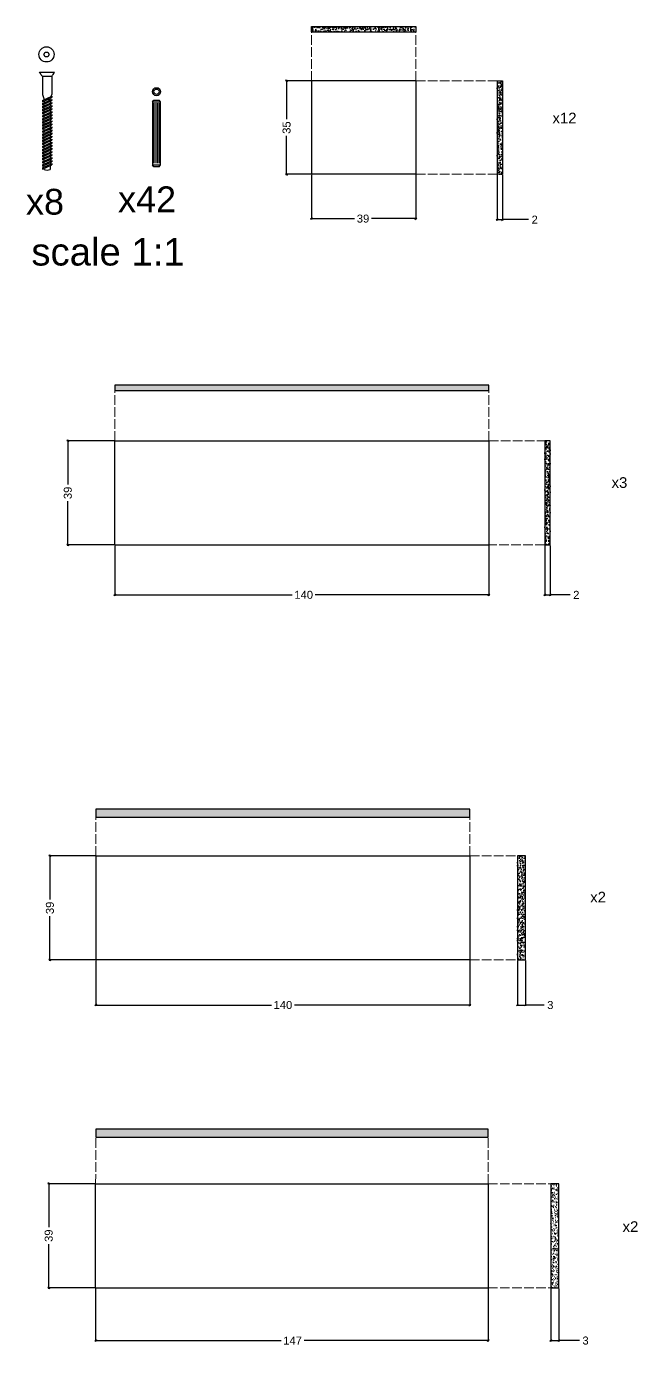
# Model space of a CAD drawing. Header units: inches. Extents: x 17 to 1523, y -134 to 986.
# Drawn here: x 1293.6 to 1522.6, y -133.6 to 361.3 of the extents above; entities that cross this region are included whole.
import ezdxf

# ---------------------------------------------------------------- set-up
doc = ezdxf.new("R2010")
doc.units = ezdxf.units.IN
doc.header["$MEASUREMENT"] = 0
doc.linetypes.add('ACAD_ISO02W100', pattern=[15, 12, -3])
doc.layers.get('Defpoints').update_dxf_attribs({"color": 6})
doc.layers.add('G-ANNO-TEXT', color=3, linetype='Continuous')
doc.layers.add('Kallax', color=7, linetype='Continuous')
doc.layers.add('Linee di proiezione', color=3, linetype='ACAD_ISO02W100', lineweight=13)
doc.styles.add('ARIAL', font='Arial.ttf')
doc.dimstyles.new('TICK_36', dxfattribs={"dimtxt": 15, "dimasz": 3.6, "dimexe": 1.8, "dimexo": 1.2, "dimgap": 1.8, "dimtad": 0, "dimdec": 0, "dimzin": 0, "dimdsep": 46, "dimtxsty": 'ARIAL', "dimblk": 'OBLIQUE', "dimcen": 1.8, "dimdle": 1.8, "dimclrd": 256, "dimclrt": 256, "dimadec": 0, "dimazin": 0, "dimtfac": 1, "dimtdec": 0, "dimtmove": 1, "dimatfit": 3, "dimldrblk": 'OPEN90', "dimfxl": 1, "dimtfill": 1, "dimtolj": 1, "dimtzin": 0, "dimarcsym": 0})
pattern_1 = [(320, (1209.3213, -422.9213), (-0.1882564, -2.1517805), [0.225, -2.475]), (265, (1209.3213, -422.9213), (2.2565764, 0.416254), [0.18, -1.98]), (10.45144, (1209.3056, -423.1006), (2.06832, -1.7355265), [0.1912206, -2.1034263]), (316.1842, (1209.9213, -422.9213), (-0.496558, -3.201724), [0.3375, -3.7125]), (6.63564, (1209.88, -423.188), (2.922356, -2.803986), [0.286831, -3.155141]), (261.18416, (1209.9213, -422.9213), (2.922356, -2.803986), [0.27, -2.97]), (291, (1209.7713, -423.2213), (-1.2078567, -1.790721), [0.225, -2.475]), (236, (1209.7713, -423.2213), (2.17545, -0.729946), [0.18, -1.98]), (341.45144, (1209.6707, -423.3705), (0.9675935, -2.520667), [0.1912206, -2.1034263]), (307.5, (1209.3213, -422.9213), (0.99868156, -0.0364796), [0, -1.956, 0, -2.01, 0, -1.9875]), (277.5, (1209.3213, -422.9213), (1.1832351, -0.7892086), [0, -1.146, 0, -1.911, 0, -0.7575]), (237.5, (1209.3213, -422.2523), (-0.0676646, -1.6014673), [0, -0.75, 0, -2.34, 0, -3.105]), (227.5, (1209.3213, -421.9523), (0.300315, -1.7495585), [0, -0.975, 0, -1.554, 0, -2.205])]
pattern_2 = [(320, (1128.42, -1072.732), (-0.1882564, -2.1517805), [0.225, -2.475]), (265, (1128.42, -1072.732), (2.2565764, 0.416254), [0.18, -1.98]), (10.45144, (1128.4042, -1072.9113), (2.06832, -1.7355265), [0.1912206, -2.1034263]), (316.1842, (1129.02, -1072.732), (-0.496558, -3.201724), [0.3375, -3.7125]), (6.63564, (1128.9785, -1072.9988), (2.922356, -2.803986), [0.286831, -3.155141]), (261.18416, (1129.02, -1072.732), (2.922356, -2.803986), [0.27, -2.97]), (291, (1128.87, -1073.032), (-1.2078567, -1.7907212), [0.225, -2.475]), (236, (1128.87, -1073.032), (2.17545, -0.729946), [0.18, -1.98]), (341.45144, (1128.7693, -1073.1812), (0.9675935, -2.520667), [0.1912206, -2.1034263]), (307.5, (1128.4199, -1072.732), (0.99868156, -0.03647957), [0, -1.956, 0, -2.01, 0, -1.9875]), (277.5, (1128.4199, -1072.732), (1.1832351, -0.7892086), [0, -1.146, 0, -1.911, 0, -0.7575]), (237.5, (1128.4199, -1072.063), (-0.0676646, -1.6014673), [0, -0.75, 0, -2.34, 0, -3.105]), (227.5, (1128.4199, -1071.763), (0.300315, -1.7495585), [0, -0.975, 0, -1.554, 0, -2.205])]
pattern_3 = [(320, (1135.6065, -678.6974), (-0.1882564, -2.1517805), [0.225, -2.475]), (265, (1135.6065, -678.6974), (2.2565764, 0.416254), [0.18, -1.98]), (10.45144, (1135.5908, -678.8767), (2.06832, -1.7355265), [0.1912206, -2.1034263]), (316.1842, (1136.2065, -678.6974), (-0.496558, -3.201724), [0.3375, -3.7125]), (6.63564, (1136.165, -678.9642), (2.922356, -2.803986), [0.286831, -3.155141]), (261.18416, (1136.2065, -678.6974), (2.922356, -2.803986), [0.27, -2.97]), (291, (1136.0565, -678.9974), (-1.2078567, -1.790721), [0.225, -2.475]), (236, (1136.0565, -678.9974), (2.17545, -0.729946), [0.18, -1.98]), (341.45144, (1135.9558, -679.1466), (0.9675935, -2.520667), [0.1912206, -2.1034263]), (307.5, (1135.6065, -678.6974), (0.99868156, -0.03647957), [0, -1.956, 0, -2.01, 0, -1.9875]), (277.5, (1135.6065, -678.6974), (1.1832351, -0.7892086), [0, -1.146, 0, -1.911, 0, -0.7575]), (237.5, (1135.6065, -678.0284), (-0.0676646, -1.6014673), [0, -0.75, 0, -2.34, 0, -3.105]), (227.5, (1135.6065, -677.7284), (0.300315, -1.7495585), [0, -0.975, 0, -1.554, 0, -2.205])]

# ---------------------------------------------------------------- blocks, each defined once
blk = doc.blocks.new('_Oblique')
at = {"color": 0, "linetype": 'ByBlock', "lineweight": -2}
blk.add_line((-0.5, -0.5), (0.5, 0.5), dxfattribs=at)
blk = doc.blocks.new('*D81')
at = {"layer": 'Defpoints', "color": 0, "ltscale": 0.6, "transparency": 16777216}
for p in [(1400.44, 305.88), (1439.44, 305.88), (1439.44, 289.26)]:
    blk.add_point(p, dxfattribs=at)
at = {"layer": 'G-ANNO-TEXT', "color": 0, "lineweight": -2, "ltscale": 0.6, "transparency": 16777216}
for p, q in [((1400.44, 305.64), (1400.44, 288.9)), ((1439.44, 305.64), (1439.44, 288.9))]:
    blk.add_line(p, q, dxfattribs=at)
at = {"layer": 'G-ANNO-TEXT', "lineweight": -2, "ltscale": 0.6, "transparency": 16777216}
for p, q in [((1400.08, 289.26), (1417.21, 289.26)), ((1439.8, 289.26), (1422.19, 289.26))]:
    blk.add_line(p, q, dxfattribs=at)
at = {"layer": 'G-ANNO-TEXT', "lineweight": -2, "ltscale": 0.6, "transparency": 16777216, "xscale": 0.7200000000000001, "yscale": 0.7200000000000001, "zscale": 0.7200000000000001, "rotation": 180}
blk.add_blockref('_Oblique', (1400.44, 289.26), dxfattribs=at)
at = {"layer": 'G-ANNO-TEXT', "lineweight": -2, "ltscale": 0.6, "transparency": 16777216, "xscale": 0.7200000000000001, "yscale": 0.7200000000000001, "zscale": 0.7200000000000001}
blk.add_blockref('_Oblique', (1439.44, 289.26), dxfattribs=at)
at = {"layer": 'G-ANNO-TEXT', "ltscale": 0.6, "transparency": 16777216, "insert": (1419.7, 289.26), "char_height": 3, "attachment_point": 5, "style": 'ARIAL', "bg_fill": 3, "box_fill_scale": 1.25, "bg_fill_color": 256, "bg_fill_true_color": 13158600, "bg_fill_transparency": 0}
blk.add_mtext('\\A1;39', dxfattribs=at)
blk = doc.blocks.new('_Open90')
at = {"color": 0, "linetype": 'ByBlock', "lineweight": -2}
for p, q in [((0, 0), (-1, 0)), ((-0.5, 0.5), (0, 0)), ((0, 0), (-0.5, -0.5))]:
    blk.add_line(p, q, dxfattribs=at)
blk = doc.blocks.new('*D82')
at = {"layer": 'Defpoints', "color": 0, "ltscale": 0.6, "transparency": 16777216}
for p in [(1391.07, 340.91), (1400.44, 340.91), (1400.44, 305.88)]:
    blk.add_point(p, dxfattribs=at)
at = {"layer": 'G-ANNO-TEXT', "color": 0, "lineweight": -2, "ltscale": 0.6, "transparency": 16777216}
for p, q in [((1400.2, 340.91), (1390.71, 340.91)), ((1400.2, 305.88), (1390.71, 305.88))]:
    blk.add_line(p, q, dxfattribs=at)
at = {"layer": 'G-ANNO-TEXT', "lineweight": -2, "ltscale": 0.6, "transparency": 16777216}
for p, q in [((1391.07, 341.27), (1391.07, 325.88)), ((1391.07, 305.52), (1391.07, 320.91))]:
    blk.add_line(p, q, dxfattribs=at)
at = {"layer": 'G-ANNO-TEXT', "lineweight": -2, "ltscale": 0.6, "transparency": 16777216, "xscale": 0.7200000000000001, "yscale": 0.7200000000000001, "zscale": 0.7200000000000001}
for p, rotation in [((1391.07, 340.91), 90), ((1391.07, 305.88), 270)]:
    blk.add_blockref('_Oblique', p, dxfattribs=dict(at, rotation=rotation))
at = {"layer": 'G-ANNO-TEXT', "ltscale": 0.6, "transparency": 16777216, "insert": (1391.07, 323.4), "char_height": 3, "attachment_point": 5, "rotation": 90, "style": 'ARIAL', "bg_fill": 3, "box_fill_scale": 1.25, "bg_fill_color": 256, "bg_fill_true_color": 13158600, "bg_fill_transparency": 0}
blk.add_mtext('\\A1;35', dxfattribs=at)
blk = doc.blocks.new('*D83')
at = {"layer": 'Defpoints', "color": 0, "ltscale": 0.6, "transparency": 16777216}
for p in [(1309.1, 205.94), (1326.72, 205.94), (1326.72, 166.94)]:
    blk.add_point(p, dxfattribs=at)
at = {"layer": 'G-ANNO-TEXT', "color": 0, "lineweight": -2, "ltscale": 0.6, "transparency": 16777216}
for p, q in [((1326.48, 205.94), (1308.74, 205.94)), ((1326.48, 166.94), (1308.74, 166.94))]:
    blk.add_line(p, q, dxfattribs=at)
at = {"layer": 'G-ANNO-TEXT', "lineweight": -2, "ltscale": 0.6, "transparency": 16777216}
for p, q in [((1309.1, 206.3), (1309.1, 188.93)), ((1309.1, 166.58), (1309.1, 183.96))]:
    blk.add_line(p, q, dxfattribs=at)
at = {"layer": 'G-ANNO-TEXT', "lineweight": -2, "ltscale": 0.6, "transparency": 16777216, "xscale": 0.7200000000000001, "yscale": 0.7200000000000001, "zscale": 0.7200000000000001}
for p, rotation in [((1309.1, 205.94), 90), ((1309.1, 166.94), 270)]:
    blk.add_blockref('_Oblique', p, dxfattribs=dict(at, rotation=rotation))
at = {"layer": 'G-ANNO-TEXT', "ltscale": 0.6, "transparency": 16777216, "insert": (1309.1, 186.44), "char_height": 3, "attachment_point": 5, "rotation": 90, "style": 'ARIAL', "bg_fill": 3, "box_fill_scale": 1.25, "bg_fill_color": 256, "bg_fill_true_color": 13158600, "bg_fill_transparency": 0}
blk.add_mtext('\\A1;39', dxfattribs=at)
blk = doc.blocks.new('*D84')
at = {"layer": 'Defpoints', "color": 0, "ltscale": 0.6, "transparency": 16777216}
for p in [(1326.72, 166.94), (1466.82, 166.94), (1466.82, 148.22)]:
    blk.add_point(p, dxfattribs=at)
at = {"layer": 'G-ANNO-TEXT', "color": 0, "lineweight": -2, "ltscale": 0.6, "transparency": 16777216}
for p, q in [((1326.72, 166.7), (1326.72, 147.86)), ((1466.82, 166.7), (1466.82, 147.86))]:
    blk.add_line(p, q, dxfattribs=at)
at = {"layer": 'G-ANNO-TEXT', "lineweight": -2, "ltscale": 0.6, "transparency": 16777216}
for p, q in [((1326.36, 148.22), (1393.94, 148.22)), ((1467.18, 148.22), (1401, 148.22))]:
    blk.add_line(p, q, dxfattribs=at)
at = {"layer": 'G-ANNO-TEXT', "lineweight": -2, "ltscale": 0.6, "transparency": 16777216, "xscale": 0.7200000000000001, "yscale": 0.7200000000000001, "zscale": 0.7200000000000001, "rotation": 180}
blk.add_blockref('_Oblique', (1326.72, 148.22), dxfattribs=at)
at = {"layer": 'G-ANNO-TEXT', "lineweight": -2, "ltscale": 0.6, "transparency": 16777216, "xscale": 0.7200000000000001, "yscale": 0.7200000000000001, "zscale": 0.7200000000000001}
blk.add_blockref('_Oblique', (1466.82, 148.22), dxfattribs=at)
at = {"layer": 'G-ANNO-TEXT', "ltscale": 0.6, "transparency": 16777216, "insert": (1397.47, 148.22), "char_height": 3, "attachment_point": 5, "style": 'ARIAL', "bg_fill": 3, "box_fill_scale": 1.25, "bg_fill_color": 256, "bg_fill_true_color": 13158600, "bg_fill_transparency": 0}
blk.add_mtext('\\A1;140', dxfattribs=at)
blk = doc.blocks.new('*D85')
at = {"layer": 'Defpoints', "color": 0, "ltscale": 0.6, "transparency": 16777216}
for p in [(1319.53, -72.54), (1301.95, -111.54), (1319.53, -111.54)]:
    blk.add_point(p, dxfattribs=at)
at = {"layer": 'G-ANNO-TEXT', "color": 0, "lineweight": -2, "ltscale": 0.6, "transparency": 16777216}
for p, q in [((1319.29, -72.54), (1301.59, -72.54)), ((1319.29, -111.54), (1301.59, -111.54))]:
    blk.add_line(p, q, dxfattribs=at)
at = {"layer": 'G-ANNO-TEXT', "lineweight": -2, "ltscale": 0.6, "transparency": 16777216}
for p, q in [((1301.95, -72.18), (1301.95, -89.56)), ((1301.95, -111.9), (1301.95, -94.53))]:
    blk.add_line(p, q, dxfattribs=at)
at = {"layer": 'G-ANNO-TEXT', "lineweight": -2, "ltscale": 0.6, "transparency": 16777216, "xscale": 0.7200000000000001, "yscale": 0.7200000000000001, "zscale": 0.7200000000000001}
for p, rotation in [((1301.95, -72.54), 90), ((1301.95, -111.54), 270)]:
    blk.add_blockref('_Oblique', p, dxfattribs=dict(at, rotation=rotation))
at = {"layer": 'G-ANNO-TEXT', "ltscale": 0.6, "transparency": 16777216, "insert": (1301.95, -92.04), "char_height": 3, "attachment_point": 5, "rotation": 90, "style": 'ARIAL', "bg_fill": 3, "box_fill_scale": 1.25, "bg_fill_color": 256, "bg_fill_true_color": 13158600, "bg_fill_transparency": 0}
blk.add_mtext('\\A1;39', dxfattribs=at)
blk = doc.blocks.new('*D88')
at = {"layer": 'Defpoints', "color": 0, "ltscale": 0.6, "transparency": 16777216}
for p in [(1319.53, -111.54), (1466.53, -111.54), (1466.53, -131.36)]:
    blk.add_point(p, dxfattribs=at)
at = {"layer": 'G-ANNO-TEXT', "color": 0, "lineweight": -2, "ltscale": 0.6, "transparency": 16777216}
for p, q in [((1319.53, -111.78), (1319.53, -131.72)), ((1466.53, -111.78), (1466.53, -131.72))]:
    blk.add_line(p, q, dxfattribs=at)
at = {"layer": 'G-ANNO-TEXT', "lineweight": -2, "ltscale": 0.6, "transparency": 16777216}
for p, q in [((1319.17, -131.36), (1389.78, -131.36)), ((1466.89, -131.36), (1396.85, -131.36))]:
    blk.add_line(p, q, dxfattribs=at)
at = {"layer": 'G-ANNO-TEXT', "lineweight": -2, "ltscale": 0.6, "transparency": 16777216, "xscale": 0.7200000000000001, "yscale": 0.7200000000000001, "zscale": 0.7200000000000001, "rotation": 180}
blk.add_blockref('_Oblique', (1319.53, -131.36), dxfattribs=at)
at = {"layer": 'G-ANNO-TEXT', "lineweight": -2, "ltscale": 0.6, "transparency": 16777216, "xscale": 0.7200000000000001, "yscale": 0.7200000000000001, "zscale": 0.7200000000000001}
blk.add_blockref('_Oblique', (1466.53, -131.36), dxfattribs=at)
at = {"layer": 'G-ANNO-TEXT', "ltscale": 0.6, "transparency": 16777216, "insert": (1393.32, -131.36), "char_height": 3, "attachment_point": 5, "style": 'ARIAL', "bg_fill": 3, "box_fill_scale": 1.25, "bg_fill_color": 256, "bg_fill_true_color": 13158600, "bg_fill_transparency": 0}
blk.add_mtext('\\A1;147', dxfattribs=at)
blk = doc.blocks.new('*D90')
at = {"layer": 'Defpoints', "color": 0, "ltscale": 0.6, "transparency": 16777216}
for p in [(1319.63, 50.37), (1302.41, 11.37), (1319.63, 11.37)]:
    blk.add_point(p, dxfattribs=at)
at = {"layer": 'G-ANNO-TEXT', "color": 0, "lineweight": -2, "ltscale": 0.6, "transparency": 16777216}
for p, q in [((1319.39, 50.37), (1302.05, 50.37)), ((1319.39, 11.37), (1302.05, 11.37))]:
    blk.add_line(p, q, dxfattribs=at)
at = {"layer": 'G-ANNO-TEXT', "lineweight": -2, "ltscale": 0.6, "transparency": 16777216}
for p, q in [((1302.41, 50.73), (1302.41, 33.36)), ((1302.41, 11.01), (1302.41, 28.38))]:
    blk.add_line(p, q, dxfattribs=at)
at = {"layer": 'G-ANNO-TEXT', "lineweight": -2, "ltscale": 0.6, "transparency": 16777216, "xscale": 0.7200000000000001, "yscale": 0.7200000000000001, "zscale": 0.7200000000000001}
for p, rotation in [((1302.41, 50.37), 90), ((1302.41, 11.37), 270)]:
    blk.add_blockref('_Oblique', p, dxfattribs=dict(at, rotation=rotation))
at = {"layer": 'G-ANNO-TEXT', "ltscale": 0.6, "transparency": 16777216, "insert": (1302.41, 30.87), "char_height": 3, "attachment_point": 5, "rotation": 90, "style": 'ARIAL', "bg_fill": 3, "box_fill_scale": 1.25, "bg_fill_color": 256, "bg_fill_true_color": 13158600, "bg_fill_transparency": 0}
blk.add_mtext('\\A1;{\\fArial|b0|i0|c0|p0;39}', dxfattribs=at)
blk = doc.blocks.new('*D91')
at = {"layer": 'Defpoints', "color": 0, "ltscale": 0.6, "transparency": 16777216}
for p in [(1319.63, 11.37), (1459.75, 11.37), (1459.75, -5.56)]:
    blk.add_point(p, dxfattribs=at)
at = {"layer": 'G-ANNO-TEXT', "color": 0, "lineweight": -2, "ltscale": 0.6, "transparency": 16777216}
for p, q in [((1319.63, 11.13), (1319.63, -5.92)), ((1459.75, 11.13), (1459.75, -5.92))]:
    blk.add_line(p, q, dxfattribs=at)
at = {"layer": 'G-ANNO-TEXT', "lineweight": -2, "ltscale": 0.6, "transparency": 16777216}
for p, q in [((1319.27, -5.56), (1386.16, -5.56)), ((1460.11, -5.56), (1393.22, -5.56))]:
    blk.add_line(p, q, dxfattribs=at)
at = {"layer": 'G-ANNO-TEXT', "lineweight": -2, "ltscale": 0.6, "transparency": 16777216, "xscale": 0.7200000000000001, "yscale": 0.7200000000000001, "zscale": 0.7200000000000001, "rotation": 180}
blk.add_blockref('_Oblique', (1319.63, -5.56), dxfattribs=at)
at = {"layer": 'G-ANNO-TEXT', "lineweight": -2, "ltscale": 0.6, "transparency": 16777216, "xscale": 0.7200000000000001, "yscale": 0.7200000000000001, "zscale": 0.7200000000000001}
blk.add_blockref('_Oblique', (1459.75, -5.56), dxfattribs=at)
at = {"layer": 'G-ANNO-TEXT', "ltscale": 0.6, "transparency": 16777216, "insert": (1389.69, -5.56), "char_height": 3, "attachment_point": 5, "style": 'ARIAL', "bg_fill": 3, "box_fill_scale": 1.25, "bg_fill_color": 256, "bg_fill_true_color": 13158600, "bg_fill_transparency": 0}
blk.add_mtext('\\A1;{\\fArial|b0|i0|c0|p0;140}', dxfattribs=at)
blk = doc.blocks.new('*D92')
at = {"layer": 'Defpoints', "color": 0, "ltscale": 0.6, "transparency": 16777216}
for p in [(1477.51, 11.37), (1480.51, 11.37), (1480.51, -5.56)]:
    blk.add_point(p, dxfattribs=at)
at = {"layer": 'G-ANNO-TEXT', "color": 0, "lineweight": -2, "ltscale": 0.6, "transparency": 16777216}
for p, q in [((1477.51, 11.13), (1477.51, -5.92)), ((1480.51, 11.13), (1480.51, -5.92))]:
    blk.add_line(p, q, dxfattribs=at)
at = {"layer": 'G-ANNO-TEXT', "lineweight": -2, "ltscale": 0.6, "transparency": 16777216}
for p, q in [((1477.15, -5.56), (1480.87, -5.56)), ((1488.54, -5.56), (1480.51, -5.56))]:
    blk.add_line(p, q, dxfattribs=at)
at = {"layer": 'G-ANNO-TEXT', "lineweight": -2, "ltscale": 0.6, "transparency": 16777216, "xscale": 0.7200000000000001, "yscale": 0.7200000000000001, "zscale": 0.7200000000000001, "rotation": 180}
blk.add_blockref('_Oblique', (1477.51, -5.56), dxfattribs=at)
at = {"layer": 'G-ANNO-TEXT', "lineweight": -2, "ltscale": 0.6, "transparency": 16777216, "xscale": 0.7200000000000001, "yscale": 0.7200000000000001, "zscale": 0.7200000000000001}
blk.add_blockref('_Oblique', (1480.51, -5.56), dxfattribs=at)
at = {"layer": 'G-ANNO-TEXT', "ltscale": 0.6, "transparency": 16777216, "insert": (1489.86, -5.56), "char_height": 3, "attachment_point": 5, "style": 'ARIAL', "bg_fill": 3, "box_fill_scale": 1.25, "bg_fill_color": 256, "bg_fill_true_color": 13158600, "bg_fill_transparency": 0}
blk.add_mtext('\\A1;3', dxfattribs=at)
blk = doc.blocks.new('*D93')
at = {"layer": 'Defpoints', "color": 0, "ltscale": 0.6, "transparency": 16777216}
for p in [(1490.03, -111.54), (1493.03, -111.54), (1493.03, -131.36)]:
    blk.add_point(p, dxfattribs=at)
at = {"layer": 'G-ANNO-TEXT', "color": 0, "lineweight": -2, "ltscale": 0.6, "transparency": 16777216}
for p, q in [((1490.03, -111.78), (1490.03, -131.72)), ((1493.03, -111.78), (1493.03, -131.72))]:
    blk.add_line(p, q, dxfattribs=at)
at = {"layer": 'G-ANNO-TEXT', "lineweight": -2, "ltscale": 0.6, "transparency": 16777216}
for p, q in [((1489.67, -131.36), (1493.39, -131.36)), ((1501.74, -131.36), (1493.03, -131.36))]:
    blk.add_line(p, q, dxfattribs=at)
at = {"layer": 'G-ANNO-TEXT', "lineweight": -2, "ltscale": 0.6, "transparency": 16777216, "xscale": 0.7200000000000001, "yscale": 0.7200000000000001, "zscale": 0.7200000000000001, "rotation": 180}
blk.add_blockref('_Oblique', (1490.03, -131.36), dxfattribs=at)
at = {"layer": 'G-ANNO-TEXT', "lineweight": -2, "ltscale": 0.6, "transparency": 16777216, "xscale": 0.7200000000000001, "yscale": 0.7200000000000001, "zscale": 0.7200000000000001}
blk.add_blockref('_Oblique', (1493.03, -131.36), dxfattribs=at)
at = {"layer": 'G-ANNO-TEXT', "ltscale": 0.6, "transparency": 16777216, "insert": (1503.06, -131.36), "char_height": 3, "attachment_point": 5, "style": 'ARIAL', "bg_fill": 3, "box_fill_scale": 1.25, "bg_fill_color": 256, "bg_fill_true_color": 13158600, "bg_fill_transparency": 0}
blk.add_mtext('\\A1;3', dxfattribs=at)
blk = doc.blocks.new('*D94')
at = {"layer": 'Defpoints', "color": 0, "ltscale": 0.6, "transparency": 16777216}
for p in [(1469.96, 305.91), (1471.96, 305.91), (1471.96, 288.88)]:
    blk.add_point(p, dxfattribs=at)
at = {"layer": 'G-ANNO-TEXT', "color": 0, "lineweight": -2, "ltscale": 0.6, "transparency": 16777216}
for p, q in [((1469.96, 305.67), (1469.96, 288.52)), ((1471.96, 305.67), (1471.96, 288.52))]:
    blk.add_line(p, q, dxfattribs=at)
at = {"layer": 'G-ANNO-TEXT', "lineweight": -2, "ltscale": 0.6, "transparency": 16777216}
for p, q in [((1469.6, 288.88), (1472.32, 288.88)), ((1482.65, 288.88), (1471.96, 288.88))]:
    blk.add_line(p, q, dxfattribs=at)
at = {"layer": 'G-ANNO-TEXT', "lineweight": -2, "ltscale": 0.6, "transparency": 16777216, "xscale": 0.7200000000000001, "yscale": 0.7200000000000001, "zscale": 0.7200000000000001, "rotation": 180}
blk.add_blockref('_Oblique', (1469.96, 288.88), dxfattribs=at)
at = {"layer": 'G-ANNO-TEXT', "lineweight": -2, "ltscale": 0.6, "transparency": 16777216, "xscale": 0.7200000000000001, "yscale": 0.7200000000000001, "zscale": 0.7200000000000001}
blk.add_blockref('_Oblique', (1471.96, 288.88), dxfattribs=at)
at = {"layer": 'G-ANNO-TEXT', "ltscale": 0.6, "transparency": 16777216, "insert": (1484.01, 288.88), "char_height": 3, "attachment_point": 5, "style": 'ARIAL', "bg_fill": 3, "box_fill_scale": 1.25, "bg_fill_color": 256, "bg_fill_true_color": 13158600, "bg_fill_transparency": 0}
blk.add_mtext('\\A1;2', dxfattribs=at)
blk = doc.blocks.new('*D95')
at = {"layer": 'Defpoints', "color": 0, "ltscale": 0.6, "transparency": 16777216}
for p in [(1487.82, 166.94), (1489.82, 166.94), (1489.82, 148.22)]:
    blk.add_point(p, dxfattribs=at)
at = {"layer": 'G-ANNO-TEXT', "color": 0, "lineweight": -2, "ltscale": 0.6, "transparency": 16777216}
for p, q in [((1487.82, 166.7), (1487.82, 147.86)), ((1489.82, 166.7), (1489.82, 147.86))]:
    blk.add_line(p, q, dxfattribs=at)
at = {"layer": 'G-ANNO-TEXT', "lineweight": -2, "ltscale": 0.6, "transparency": 16777216}
for p, q in [((1487.46, 148.22), (1490.18, 148.22)), ((1498.23, 148.22), (1489.82, 148.22))]:
    blk.add_line(p, q, dxfattribs=at)
at = {"layer": 'G-ANNO-TEXT', "lineweight": -2, "ltscale": 0.6, "transparency": 16777216, "xscale": 0.7200000000000001, "yscale": 0.7200000000000001, "zscale": 0.7200000000000001, "rotation": 180}
blk.add_blockref('_Oblique', (1487.82, 148.22), dxfattribs=at)
at = {"layer": 'G-ANNO-TEXT', "lineweight": -2, "ltscale": 0.6, "transparency": 16777216, "xscale": 0.7200000000000001, "yscale": 0.7200000000000001, "zscale": 0.7200000000000001}
blk.add_blockref('_Oblique', (1489.82, 148.22), dxfattribs=at)
at = {"layer": 'G-ANNO-TEXT', "ltscale": 0.6, "transparency": 16777216, "insert": (1499.6, 148.22), "char_height": 3, "attachment_point": 5, "style": 'ARIAL', "bg_fill": 3, "box_fill_scale": 1.25, "bg_fill_color": 256, "bg_fill_true_color": 13158600, "bg_fill_transparency": 0}
blk.add_mtext('\\A1;2', dxfattribs=at)

msp = doc.modelspace()

# ---------------------------------------------------------------- hatches: boundary and pattern name
h = msp.add_hatch()
h.set_pattern_fill('AR-CONC', scale=0.3, angle=-90)
h.set_pattern_definition(pattern_1)
h.paths.add_polyline_path([(1439.44, 361.33), (1400.44, 361.33), (1400.44, 359.33), (1439.44, 359.33)])
h = msp.add_hatch()
h.set_pattern_fill('AR-CONC', scale=0.3, angle=-90)
h.set_pattern_definition(pattern_1)
h.paths.add_polyline_path([(1471.96, 340.91), (1469.96, 340.91), (1469.96, 305.91), (1471.96, 305.91)])
h = msp.add_hatch()
h.set_pattern_fill('AR-CONC', scale=0.3, angle=-90)
h.set_pattern_definition(pattern_3)
h.paths.add_polyline_path([(1466.82, 226.78), (1326.72, 226.78), (1326.72, 224.78), (1466.82, 224.78)])
h = msp.add_hatch()
h.set_pattern_fill('AR-CONC', scale=0.3, angle=-90)
h.set_pattern_definition(pattern_3)
h.paths.add_polyline_path([(1489.82, 205.94), (1487.82, 205.94), (1487.82, 166.94), (1489.82, 166.94)])
h = msp.add_hatch()
h.set_pattern_fill('AR-CONC', scale=0.3, angle=-90)
h.set_pattern_definition([(320, (1128.42, -1087.266), (-0.1882564, -2.1517805), [0.225, -2.475]), (265, (1128.42, -1087.266), (2.2565764, 0.416254), [0.18, -1.98]), (10.45144, (1128.4042, -1087.4453), (2.06832, -1.7355265), [0.1912206, -2.1034263]), (316.1842, (1129.02, -1087.266), (-0.496558, -3.201724), [0.3375, -3.7125]), (6.63564, (1128.9785, -1087.5328), (2.922356, -2.803986), [0.286831, -3.155141]), (261.18416, (1129.02, -1087.266), (2.922356, -2.803986), [0.27, -2.97]), (291, (1128.87, -1087.566), (-1.2078567, -1.7907212), [0.225, -2.475]), (236, (1128.87, -1087.566), (2.17545, -0.729946), [0.18, -1.98]), (341.45144, (1128.7693, -1087.7152), (0.9675935, -2.520667), [0.1912206, -2.1034263]), (307.5, (1128.4199, -1087.266), (0.99868156, -0.03647957), [0, -1.956, 0, -2.01, 0, -1.9875]), (277.5, (1128.4199, -1087.266), (1.1832351, -0.7892086), [0, -1.146, 0, -1.911, 0, -0.7575]), (237.5, (1128.4199, -1086.597), (-0.0676646, -1.6014673), [0, -0.75, 0, -2.34, 0, -3.105]), (227.5, (1128.4199, -1086.297), (0.300315, -1.7495585), [0, -0.975, 0, -1.554, 0, -2.205])])
h.paths.add_polyline_path([(1459.75, 67.9), (1319.63, 67.9), (1319.63, 64.9), (1459.75, 64.9)])
h = msp.add_hatch()
h.set_pattern_fill('AR-CONC', scale=0.3, angle=-90)
h.set_pattern_definition(pattern_2)
h.paths.add_polyline_path([(1480.51, 50.37), (1477.51, 50.37), (1477.51, 11.37), (1480.51, 11.37)])
h = msp.add_hatch()
h.set_pattern_fill('AR-CONC', scale=0.3, angle=-90)
h.set_pattern_definition(pattern_2)
h.paths.add_polyline_path([(1466.53, -52.09), (1319.62, -52.09), (1319.62, -55.09), (1466.53, -55.09)])
h = msp.add_hatch()
h.set_pattern_fill('AR-CONC', scale=0.3, angle=-90)
h.set_pattern_definition(pattern_2)
h.paths.add_polyline_path([(1493.03, -72.54), (1490.03, -72.54), (1490.03, -111.54), (1493.03, -111.54)])

# ---------------------------------------------------------------- linework, layer by layer
at = {"color": 2}
for p, q in [((1300.08, 350.83), (1300.6, 351.72)), ((1300.6, 351.72), (1301.63, 351.72)), ((1301.63, 351.72), (1302.15, 350.83)), ((1300.6, 349.94), (1300.08, 350.83)), ((1301.63, 349.94), (1300.6, 349.94)), ((1302.15, 350.83), (1301.63, 349.94)), ((1298.48, 344.2), (1304.16, 344.2)), ((1299.57, 342.65), (1299.57, 335.75)), ((1299.57, 342.65), (1303.07, 342.65)), ((1303.07, 342.65), (1303.07, 335.75)), ((1299.57, 335.75), (1300.21, 333.87)), ((1299.57, 333.58), (1303.07, 335.16)), ((1299.57, 333.11), (1303.07, 334.69)), ((1299.57, 332.41), (1303.07, 333.99)), ((1299.57, 333.58), (1299.57, 333.58)), ((1299.57, 333.58), (1299.57, 333.11)), ((1299.57, 331.94), (1303.07, 333.52)), ((1299.57, 331.27), (1303.07, 332.85)), ((1299.57, 332.41), (1299.57, 331.94)), ((1299.57, 330.81), (1303.07, 332.38)), ((1299.57, 330.12), (1303.07, 331.7)), ((1300.21, 333.4), (1300.21, 332.7)), ((1300.21, 331.56), (1300.21, 332.23)), ((1301.25, 333.87), (1302.44, 333.87)), ((1302.44, 333.24), (1302.43, 332.57)), ((1302.43, 332.1), (1302.43, 331.41)), ((1302.44, 333.87), (1302.65, 334.5)), ((1302.44, 333.87), (1302.44, 333.71)), ((1302.83, 335.06), (1303.07, 335.75)), ((1303.07, 335.16), (1303.07, 334.69)), ((1303.07, 333.99), (1303.07, 333.52)), ((1303.07, 332.85), (1303.07, 332.38)), ((1303.07, 331.69), (1303.07, 331.22)), ((1299.57, 331.27), (1299.57, 330.81)), ((1299.57, 329.65), (1303.07, 331.22)), ((1299.57, 329.01), (1303.07, 330.59)), ((1299.57, 330.12), (1299.57, 329.65)), ((1299.57, 328.54), (1303.07, 330.12)), ((1299.57, 327.86), (1303.07, 329.44)), ((1299.57, 329.01), (1299.57, 328.54)), ((1299.57, 327.39), (1303.07, 328.97)), ((1299.57, 326.69), (1303.07, 328.27)), ((1299.57, 327.86), (1299.57, 327.39)), ((1299.57, 326.23), (1303.07, 327.8)), ((1299.57, 325.55), (1303.07, 327.13)), ((1299.57, 326.69), (1299.57, 326.23)), ((1300.21, 330.41), (1300.21, 331.09)), ((1300.21, 329.29), (1300.21, 329.94)), ((1300.21, 328.15), (1300.21, 328.83)), ((1300.21, 326.98), (1300.21, 327.68)), ((1302.43, 330.94), (1302.43, 330.3)), ((1302.43, 329.83), (1302.43, 329.16)), ((1302.43, 328.69), (1302.43, 327.99)), ((1302.43, 327.52), (1302.43, 326.85)), ((1303.07, 330.58), (1303.07, 330.12)), ((1303.07, 329.44), (1303.07, 328.97)), ((1303.07, 328.27), (1303.07, 327.8)), ((1303.07, 327.13), (1303.07, 326.66)), ((1299.57, 325.09), (1303.07, 326.66)), ((1299.57, 324.4), (1303.07, 325.98)), ((1299.57, 325.55), (1299.57, 325.09)), ((1299.57, 323.93), (1303.07, 325.51)), ((1299.57, 324.4), (1299.57, 323.93)), ((1299.57, 322.11), (1303.07, 323.69)), ((1299.57, 321.64), (1303.07, 323.22)), ((1299.57, 320.94), (1303.07, 322.52)), ((1299.57, 322.11), (1299.57, 321.64)), ((1299.57, 320.48), (1303.07, 322.05)), ((1299.58, 323.29), (1303.08, 324.87)), ((1299.58, 322.82), (1303.07, 324.4)), ((1299.58, 323.29), (1299.58, 322.82)), ((1300.21, 325.84), (1300.21, 326.51)), ((1300.21, 324.69), (1300.21, 325.38)), ((1300.21, 323.58), (1300.21, 324.22)), ((1300.21, 322.4), (1300.21, 323.11)), ((1300.21, 321.23), (1300.21, 321.93)), ((1302.43, 326.38), (1302.43, 325.69)), ((1302.43, 325.22), (1302.43, 324.58)), ((1302.43, 324.11), (1302.43, 323.41)), ((1302.43, 322.94), (1302.43, 322.24)), ((1302.43, 321.77), (1302.43, 321.1)), ((1303.07, 325.97), (1303.07, 325.51)), ((1303.07, 324.86), (1303.07, 324.4)), ((1303.07, 323.69), (1303.07, 323.22)), ((1303.07, 322.52), (1303.07, 322.05)), ((1299.57, 319.8), (1303.07, 321.38)), ((1299.57, 320.94), (1299.57, 320.48)), ((1299.57, 319.34), (1303.07, 320.91)), ((1299.57, 318.65), (1303.07, 320.23)), ((1299.57, 319.8), (1299.57, 319.34)), ((1299.57, 318.18), (1303.07, 319.76)), ((1299.57, 318.65), (1299.57, 318.18)), ((1299.57, 316.36), (1303.07, 317.94)), ((1299.57, 315.89), (1303.07, 317.47)), ((1299.57, 315.19), (1303.07, 316.77)), ((1299.58, 317.54), (1303.08, 319.12)), ((1299.58, 317.07), (1303.07, 318.65)), ((1299.58, 317.54), (1299.58, 317.07)), ((1300.21, 320.09), (1300.21, 320.76)), ((1300.21, 318.94), (1300.21, 319.63)), ((1300.21, 317.83), (1300.21, 318.47)), ((1300.21, 316.65), (1300.21, 317.36)), ((1302.43, 320.63), (1302.43, 319.94)), ((1302.43, 319.47), (1302.43, 318.83)), ((1302.43, 318.36), (1302.43, 317.65)), ((1302.43, 317.18), (1302.43, 316.49)), ((1303.07, 321.38), (1303.07, 320.91)), ((1303.07, 320.22), (1303.07, 319.76)), ((1303.07, 319.11), (1303.07, 318.65)), ((1303.07, 317.94), (1303.07, 317.47)), ((1303.07, 316.77), (1303.07, 316.3)), ((1299.57, 316.36), (1299.57, 315.89)), ((1299.57, 314.73), (1303.07, 316.3)), ((1299.57, 314.05), (1303.07, 315.63)), ((1299.57, 315.19), (1299.57, 314.73)), ((1299.57, 313.59), (1303.07, 315.16)), ((1299.57, 312.9), (1303.07, 314.48)), ((1299.57, 314.05), (1299.57, 313.59)), ((1299.57, 312.43), (1303.07, 314.01)), ((1299.57, 312.9), (1299.57, 312.43)), ((1299.57, 310.61), (1303.07, 312.19)), ((1299.58, 311.79), (1303.08, 313.37)), ((1299.58, 311.32), (1303.07, 312.9)), ((1300.21, 315.48), (1300.21, 316.18)), ((1300.21, 314.34), (1300.21, 315.01)), ((1300.21, 313.19), (1300.21, 313.88)), ((1300.21, 312.08), (1300.21, 312.72)), ((1302.43, 316.02), (1302.43, 315.35)), ((1302.43, 314.88), (1302.43, 314.19)), ((1302.43, 313.72), (1302.43, 313.08)), ((1302.43, 312.61), (1302.43, 311.9)), ((1303.07, 315.63), (1303.07, 315.16)), ((1303.07, 314.47), (1303.07, 314.01)), ((1303.07, 313.36), (1303.07, 312.9)), ((1303.07, 312.19), (1303.07, 311.72)), ((1299.57, 310.14), (1303.07, 311.72)), ((1299.57, 309.44), (1303.07, 311.02)), ((1299.57, 310.61), (1299.57, 310.14)), ((1299.57, 308.98), (1303.07, 310.55)), ((1299.57, 308.3), (1303.07, 309.88)), ((1299.57, 309.44), (1299.57, 308.98)), ((1299.57, 307.84), (1303.07, 309.41)), ((1299.57, 308.3), (1299.57, 307.84)), ((1299.58, 311.79), (1299.58, 311.32)), ((1300.21, 310.9), (1300.21, 311.61)), ((1300.21, 309.73), (1300.21, 310.43)), ((1300.21, 308.59), (1300.21, 309.26)), ((1300.21, 307.63), (1300.21, 308.13)), ((1302.43, 311.43), (1302.43, 310.74)), ((1302.43, 310.27), (1302.43, 309.6)), ((1302.43, 309.13), (1302.43, 307.63)), ((1303.07, 311.02), (1303.07, 310.55)), ((1303.07, 309.88), (1303.07, 309.41))]:
    msp.add_line(p, q, dxfattribs=at)
at = {"color": 1}
for p, q in [((1340.86, 333.03), (1341.36, 333.71)), ((1340.86, 333.03), (1343.86, 333.03)), ((1340.86, 333.03), (1340.86, 309.47)), ((1341.36, 332.55), (1341.36, 310.01)), ((1342.03, 332.55), (1342.03, 310.01)), ((1342.7, 332.55), (1342.7, 310.01)), ((1343.86, 333.03), (1343.37, 333.71)), ((1343.37, 332.55), (1343.37, 310.01)), ((1343.86, 309.47), (1343.86, 333.03)), ((1341.36, 308.71), (1340.86, 309.47)), ((1340.86, 309.47), (1343.86, 309.47)), ((1343.37, 308.71), (1341.36, 308.71)), ((1343.37, 308.71), (1343.86, 309.47))]:
    msp.add_line(p, q, dxfattribs=at)
at = {"color": 1, "linetype": 'Continuous'}
msp.add_line((1341.36, 333.71), (1343.37, 333.71), dxfattribs=at)
at = {"color": 2}
msp.add_circle((1301.12, 350.83), 2.84, dxfattribs=at)
at = {"color": 1, "linetype": 'Continuous'}
for radius in [1.5, 1]:
    msp.add_circle((1342.33, 336.86), radius, dxfattribs=at)
at = {"color": 2}
msp.add_arc((1301.32, 311.73), 4.25, 254.8385, 285.1615, dxfattribs=at)
for points in [[(1299.57, 342.65), (1299.22, 343.07), (1298.48, 344.2)], [(1303.07, 342.65), (1303.42, 343.07), (1304.16, 344.2)]]:
    msp.add_spline(points, degree=3, dxfattribs=at)
at = {"layer": 'Kallax'}
for p, q in [((1400.44, 359.33), (1400.44, 361.33)), ((1400.44, 361.33), (1439.44, 361.33)), ((1439.44, 361.33), (1439.44, 359.33)), ((1400.44, 359.33), (1439.44, 359.33)), ((1439.44, 340.91), (1400.44, 340.91)), ((1400.44, 340.91), (1400.44, 305.88)), ((1439.44, 340.91), (1439.44, 305.88)), ((1469.96, 340.91), (1469.96, 305.88)), ((1469.96, 340.91), (1471.96, 340.91)), ((1471.96, 340.91), (1471.96, 305.91)), ((1439.44, 305.88), (1400.44, 305.88)), ((1471.96, 305.91), (1469.96, 305.91)), ((1466.82, 226.78), (1326.72, 226.78)), ((1326.72, 226.78), (1326.72, 224.78)), ((1326.72, 224.78), (1466.82, 224.78)), ((1466.82, 224.78), (1466.82, 226.78)), ((1487.82, 205.94), (1487.82, 166.94)), ((1489.82, 205.94), (1487.82, 205.94)), ((1489.82, 166.94), (1489.82, 205.94)), ((1487.82, 166.94), (1489.82, 166.94)), ((1459.75, 67.9), (1319.63, 67.9)), ((1319.63, 67.9), (1319.63, 64.9)), ((1319.63, 64.9), (1459.75, 64.9)), ((1459.75, 64.9), (1459.75, 67.9)), ((1319.63, 50.37), (1319.63, 11.37)), ((1459.75, 50.37), (1459.75, 11.37)), ((1477.51, 50.37), (1477.51, 11.37)), ((1480.51, 50.37), (1477.51, 50.37)), ((1480.51, 11.37), (1480.51, 50.37)), ((1477.51, 11.37), (1480.51, 11.37)), ((1466.53, -52.09), (1319.62, -52.09)), ((1319.62, -52.09), (1319.62, -55.09)), ((1466.53, -55.09), (1466.53, -52.09)), ((1319.62, -55.09), (1466.62, -55.09)), ((1490.03, -72.54), (1490.03, -111.54)), ((1493.03, -72.54), (1490.03, -72.54)), ((1493.03, -111.54), (1493.03, -72.54)), ((1490.03, -111.54), (1493.03, -111.54))]:
    msp.add_line(p, q, dxfattribs=at)
at = {"layer": 'Kallax', "color": 7, "linetype": 'Continuous'}
for p, q in [((1326.72, 166.94), (1326.72, 205.94)), ((1326.72, 205.94), (1466.82, 205.94)), ((1466.82, 205.94), (1466.82, 166.94)), ((1326.72, 166.94), (1466.82, 166.94))]:
    msp.add_line(p, q, dxfattribs=at)
at = {"layer": 'Kallax', "color": 7}
for p, q in [((1319.63, 50.37), (1459.75, 50.37)), ((1459.75, 11.37), (1319.63, 11.37)), ((1319.53, -111.54), (1319.53, -72.54)), ((1319.53, -72.54), (1466.53, -72.54)), ((1466.53, -72.54), (1466.53, -98.52)), ((1319.53, -111.54), (1466.53, -111.54))]:
    msp.add_line(p, q, dxfattribs=at)
at = {"layer": 'Linee di proiezione', "ltscale": 0.3}
for p, q in [((1439.44, 340.91), (1439.44, 359.33)), ((1439.44, 340.91), (1469.96, 340.91)), ((1466.82, 205.94), (1466.82, 224.78)), ((1466.82, 205.94), (1487.82, 205.94)), ((1319.63, 50.37), (1319.63, 64.9)), ((1459.75, 50.37), (1459.75, 64.9)), ((1459.75, 50.37), (1477.51, 50.37)), ((1459.75, 11.37), (1477.51, 11.37)), ((1466.53, -72.54), (1466.53, -55.09)), ((1466.53, -72.54), (1490.03, -72.54)), ((1466.53, -111.54), (1490.03, -111.54))]:
    msp.add_line(p, q, dxfattribs=at)

# ---------------------------------------------------------------- texts
at = {"layer": 'G-ANNO-TEXT', "ltscale": 0.6, "char_height": 4, "attachment_point": 1, "style": 'ARIAL'}
for s, insert in [('x12', (1490.67, 328.98)), ('x3', (1512.81, 192.32)), ('x2', (1504.8, 36.89)), ('x2', (1516.93, -86.63))]:
    msp.add_mtext_dynamic_manual_height_columns(s, width=52.0725, gutter_width=1, heights=[0], dxfattribs=dict(at, insert=insert))
at = {"layer": 'Kallax', "attachment_point": 1, "style": 'ARIAL'}
for s, width, insert, char_height in [('x8', 52.0725, (1293.44, 300.43), 9.651), ('x42', 52.0725, (1327.93, 301.34), 9.651), ('scale 1:1', 62.4925, (1295.46, 281.96), 10.271)]:
    msp.add_mtext_dynamic_manual_height_columns(s, width=width, gutter_width=1, heights=[0], dxfattribs=dict(at, insert=insert, char_height=char_height))

# ---------------------------------------------------------------- next in the draw order: dimensions: what is measured, and where the dimension line sits
at = {"layer": 'G-ANNO-TEXT', "ltscale": 0.6}
for base, p1, p2, picture, middle in [((1439.44, 289.26), (1400.44, 305.88), (1439.44, 305.88), '*D81', (1419.7, 289.26)), ((1480.51, -5.56), (1477.51, 11.37), (1480.51, 11.37), '*D92', (1489.86, -5.56)), ((1493.03, -131.36), (1490.03, -111.54), (1493.03, -111.54), '*D93', (1503.06, -131.36))]:
    dim = msp.add_linear_dim(base=base, p1=p1, p2=p2, dimstyle='TICK_36', override={"dimscale": 0.2}, dxfattribs=at)
    dim.commit()
    dim.dimension.update_dxf_attribs({"geometry": picture, "text_midpoint": middle, "dimtype": 160})
dim = msp.add_linear_dim(base=(1309.1, 205.94), p1=(1326.72, 166.94), p2=(1326.72, 205.94), angle=90, dimstyle='TICK_36', override={"dimscale": 0.2}, dxfattribs=at)
dim.commit()
dim.dimension.update_dxf_attribs({"geometry": '*D83', "text_midpoint": (1309.1, 186.44)})
dim = msp.add_linear_dim(base=(1302.41, 11.37), p1=(1319.63, 50.37), p2=(1319.63, 11.37), angle=90, text='{\\fArial|b0|i0|c0|p0;<>}', dimstyle='TICK_36', override={"dimscale": 0.2}, dxfattribs=at)
dim.commit()
dim.dimension.update_dxf_attribs({"geometry": '*D90', "text_midpoint": (1302.41, 30.87)})
dim = msp.add_linear_dim(base=(1301.95, -111.54), p1=(1319.53, -72.54), p2=(1319.53, -111.54), angle=90, dimstyle='TICK_36', override={"dimscale": 0.2}, dxfattribs=at)
dim.commit()
dim.dimension.update_dxf_attribs({"geometry": '*D85', "text_midpoint": (1301.95, -92.04), "dimtype": 160})

# ---------------------------------------------------------------- next in the draw order: linework, layer by layer
at = {"layer": 'Linee di proiezione', "ltscale": 0.3}
for p, q in [((1439.44, 305.88), (1469.96, 305.88)), ((1326.72, 205.94), (1326.72, 224.78)), ((1319.53, -72.54), (1319.62, -55.09))]:
    msp.add_line(p, q, dxfattribs=at)

# ---------------------------------------------------------------- next in the draw order: dimensions: what is measured, and where the dimension line sits
at = {"layer": 'G-ANNO-TEXT', "ltscale": 0.6}
dim = msp.add_linear_dim(base=(1391.07, 340.91), p1=(1400.44, 305.88), p2=(1400.44, 340.91), angle=90, dimstyle='TICK_36', override={"dimscale": 0.2}, dxfattribs=at)
dim.commit()
dim.dimension.update_dxf_attribs({"geometry": '*D82', "text_midpoint": (1391.07, 323.4)})
for base, p1, p2, picture, middle in [((1466.82, 148.22), (1326.72, 166.94), (1466.82, 166.94), '*D84', (1397.47, 148.22)), ((1466.53, -131.36), (1319.53, -111.54), (1466.53, -111.54), '*D88', (1393.32, -131.36))]:
    dim = msp.add_linear_dim(base=base, p1=p1, p2=p2, dimstyle='TICK_36', override={"dimscale": 0.2}, dxfattribs=at)
    dim.commit()
    dim.dimension.update_dxf_attribs({"geometry": picture, "text_midpoint": middle, "dimtype": 160})
dim = msp.add_linear_dim(base=(1459.75, -5.56), p1=(1319.63, 11.37), p2=(1459.75, 11.37), text='{\\fArial|b0|i0|c0|p0;<>}', dimstyle='TICK_36', override={"dimscale": 0.2}, dxfattribs=at)
dim.commit()
dim.dimension.update_dxf_attribs({"geometry": '*D91', "text_midpoint": (1389.69, -5.56)})

# ---------------------------------------------------------------- next in the draw order: linework, layer by layer
at = {"layer": 'Kallax'}
msp.add_line((1466.53, -98.52), (1466.53, -111.54), dxfattribs=at)
at = {"layer": 'Linee di proiezione', "ltscale": 0.3}
for p, q in [((1400.44, 340.91), (1400.44, 359.33)), ((1487.82, 166.94), (1466.82, 166.94))]:
    msp.add_line(p, q, dxfattribs=at)

# ---------------------------------------------------------------- next in the draw order: dimensions: what is measured, and where the dimension line sits
at = {"layer": 'G-ANNO-TEXT', "ltscale": 0.6}
dim = msp.add_linear_dim(base=(1471.96, 288.88), p1=(1469.96, 305.91), p2=(1471.96, 305.91), dimstyle='TICK_36', override={"dimscale": 0.2}, dxfattribs=at)
dim.commit()
dim.dimension.update_dxf_attribs({"geometry": '*D94', "text_midpoint": (1484.01, 288.88), "dimtype": 160})

# ---------------------------------------------------------------- next in the draw order: dimensions: what is measured, and where the dimension line sits
dim = msp.add_linear_dim(base=(1489.82, 148.22), p1=(1487.82, 166.94), p2=(1489.82, 166.94), dimstyle='TICK_36', override={"dimscale": 0.2}, dxfattribs=at)
dim.commit()
dim.dimension.update_dxf_attribs({"geometry": '*D95', "text_midpoint": (1499.6, 148.48), "dimtype": 160})

doc.saveas('drawing.dxf')
